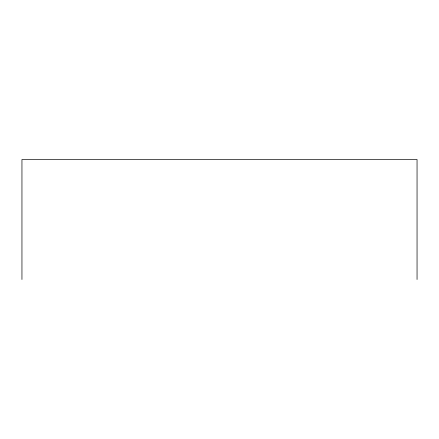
<?xml version="1.0" encoding="UTF-8"?>
<svg xmlns="http://www.w3.org/2000/svg" width="439" height="439" viewBox="0 0 439 439"><rect width="100%" height="100%" fill="white"/><g stroke="black" fill="none" stroke-linecap="round" stroke-linejoin="round"><path stroke-width="0.66" d="M417.05 279.495L417.05 159.505L21.95 159.505L21.95 279.495"/></g></svg>
